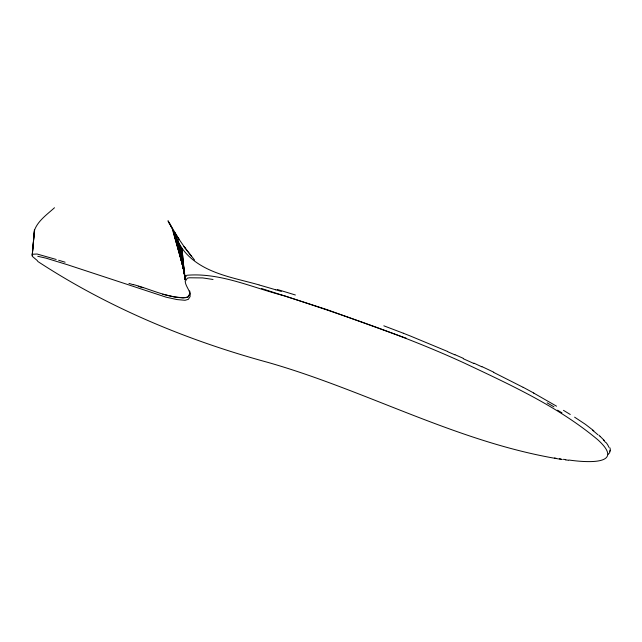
<?xml version="1.0" encoding="UTF-8"?>
<svg xmlns="http://www.w3.org/2000/svg" width="642" height="642" viewBox="0 0 642 642"><rect width="100%" height="100%" fill="white"/><g stroke="black" fill="none" stroke-linecap="round" stroke-linejoin="round"><path stroke-width="0.96" d="M609.884 451.438L609.852 450.283M34.443 229.611L32.244 255.275L34.491 230.245C37.798 220.896 47.275 214.3 54.482 207.751M32.172 255.548L34.491 230.245L34.66 230.839M188.588 296.098L189.173 294.903M188.684 295.914L187.945 297.077L182.994 297.976L174.464 297.045L162.739 294.237M189.085 295.079L189.823 294.028L189.799 291.717M608.175 454.351L609.378 453.035A269.528 30.487 25.7 0 0 609.948 451.47M188.034 296.901L185.586 297.663C167.474 297.952 150.653 289.165 133.44 284.575M565.393 459.889L568.627 460.25M37.774 256.302L45.959 258.14L67.233 264.656L166.15 297.19L176.999 299.565L185.008 300.296L188.347 299.349L190.112 296.572C190.778 290.978 185.779 286.958 185.185 281.533L187.304 278.211L189.27 277.777L202.744 277.922L213.032 279.479M569.013 460.041C585.576 462.401 626.48 465.723 597.806 439.762C558.46 406.795 511.08 385.16 465.001 363.38C406.635 336.488 345.605 315.984 284.655 295.882C252.691 287.817 220.391 272.393 186.838 275.274L185.105 277.464L184.936 279.872M563.419 459.311L565.779 459.608M559.471 458.805L561.052 459.006M562.256 459.52C459.455 443.381 367.28 390.721 267.866 362.385C186.822 340.324 108.073 307.502 37.726 261.414M554.511 458.011L556.349 458.388M258.927 284.863C233.126 277.488 203.177 273.436 184.792 251.865C177.152 242.788 174.102 230.927 167.987 220.792L179.07 239.418L174.528 232.38L175.579 233.985M65.107 262.201L58.655 260.259M261.487 288.499L326.914 309.605L406.514 338.35M275.49 289.67L281.316 291.42M128.954 283.395L133.359 284.743M56.191 259.456L37.108 254.023L32.758 254.224L32.269 256.302L37.485 260.732M138.239 286.3L142.909 287.744M383.828 325.815L403.28 333.206M447.675 351.511L410.463 336.055A126.089 15.231 25 0 0 403.312 333.23M454.721 354.553L463.163 358.284M473.9 363.139L481.877 366.823M493.538 372.352L523.021 387.27M533.638 393.032L556.542 406.185M563.483 410.342L570.273 414.483M574.606 417.164L585.456 424.362L593.81 430.798M598.898 435.164L600.342 436.496M603.608 439.746L604.371 440.581M194.526 260.002L184.021 246.608L191.509 256.367M606.056 442.555L606.481 443.1A212.687 23.979 25.9 0 1 607.757 444.954L609.041 447.418M185.073 247.989L177.946 237.692M169.673 223.914L169.175 223.039L171.839 227.798M172.73 230.486L184.575 272.352M183.821 269.295L173.42 231.818L184.519 272.754M183.227 266.895L174.849 234.29L184.599 273.805M183.187 266.815L176.197 236.577L185.313 277.986M185.225 278.355L177.714 240.084L184.623 274.054L184.238 271.068M185.273 278.419L178.548 242.572L185.201 278.291M185.257 278.243L179.624 245.019L185.217 279.021M183.973 269.094L181.1 247.339L185.032 279.671L181.967 248.454L184.784 278.524M184.888 276.012L185.281 278.981M189.655 290.834L189.735 294.213M259.216 285A616.569 46.746 23 0 1 275.803 289.823M277.424 289.534A671.428 50.277 22.9 0 1 295.376 294.999M447.923 351.824A116.908 14.301 24.8 0 1 454.881 354.833M463.283 358.734A193.186 27.606 25.1 0 1 473.892 363.524M481.957 366.622A166.864 26.442 25.1 0 1 493.714 372.191M523.158 387.303A110.905 11.845 25.7 0 1 533.815 393.073M547.112 402.831A289.654 25.841 26.6 0 1 553.95 406.851M557.521 410.206A186.517 18.979 25.1 0 1 561.935 412.798M592.638 430.317A258.598 29.957 25.3 0 1 597.871 434.738M600.109 436.391A231.088 26.563 25.4 0 1 603.408 439.658M603.681 440.268A265.138 29.877 25.9 0 1 605.446 442.282M609.932 447.835A362.802 41.401 25.7 0 1 610.317 450.507"/></g></svg>
